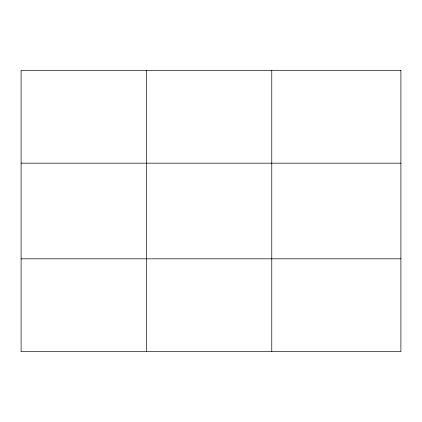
<?xml version="1.0" encoding="UTF-8"?>
<svg xmlns="http://www.w3.org/2000/svg" width="422" height="422" viewBox="0 0 422 422"><rect width="100%" height="100%" fill="white"/><g stroke="black" fill="none" stroke-linecap="round" stroke-linejoin="round"><path stroke-width="0.63" d="M146.434 70.321L146.434 351.679M271.768 70.321L271.768 351.679M21.1 163.172L400.9 163.172M21.1 258.828L400.9 258.828M400.9 70.321L400.9 351.679L21.1 351.679L21.1 70.321L400.9 70.321"/></g></svg>
